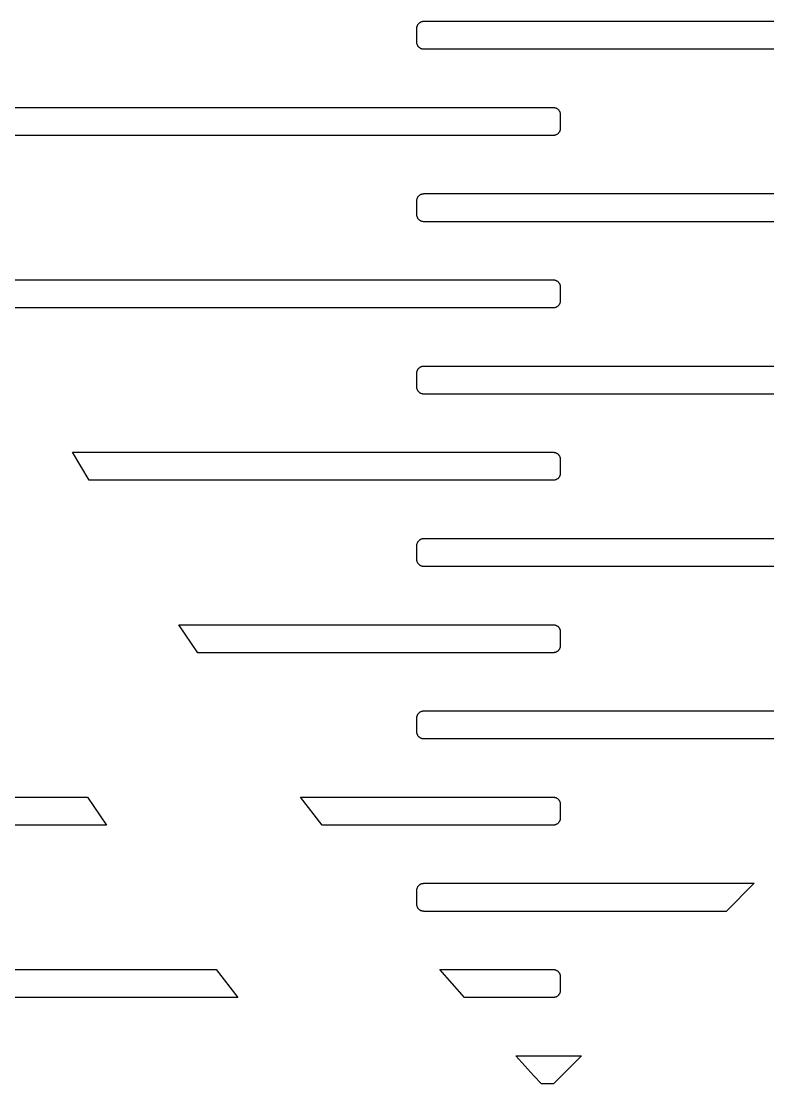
# Model space of a CAD drawing. Header units: metres. Extents: x -216 to 216, y -216 to 216.
# Drawn here: x -137.67 to -103.05, y -107.32 to -58.02 of the extents above; entities that cross this region are included whole.
import ezdxf

# ---------------------------------------------------------------- set-up
doc = ezdxf.new("R2010")
doc.units = ezdxf.units.M

msp = doc.modelspace()

# ---------------------------------------------------------------- linework, layer by layer
for p, q in [((-119.282, -58.1906), (-119.272, -58.173)), ((-119.272, -58.173), (-119.26, -58.1562)), ((-119.26, -58.1562), (-119.248, -58.14)), ((-119.248, -58.14), (-119.234, -58.1247)), ((-119.234, -58.1247), (-119.22, -58.1103)), ((-119.22, -58.1103), (-119.204, -58.0968)), ((-119.204, -58.0968), (-119.188, -58.0843)), ((-119.188, -58.0843), (-119.171, -58.0728)), ((-119.171, -58.0728), (-119.154, -58.0624)), ((-119.154, -58.0624), (-119.136, -58.0531)), ((-119.136, -58.0531), (-119.117, -58.045)), ((-119.117, -58.045), (-119.098, -58.0381)), ((-119.098, -58.0381), (-119.078, -58.0324)), ((-119.078, -58.0324), (-119.058, -58.028)), ((-119.058, -58.028), (-119.038, -58.0248)), ((-119.038, -58.0248), (-119.018, -58.0228)), ((-119.018, -58.0228), (-118.997, -58.0222)), ((-118.997, -58.0222), (-87.9972, -58.0222)), ((-119.322, -58.3268), (-119.32, -58.3065)), ((-119.322, -58.3472), (-119.322, -58.3268)), ((-119.322, -58.9972), (-119.322, -58.3472)), ((-119.32, -58.3065), (-119.316, -58.2863)), ((-119.316, -58.2863), (-119.312, -58.2664)), ((-119.312, -58.2664), (-119.306, -58.2468)), ((-119.306, -58.2468), (-119.299, -58.2276)), ((-119.299, -58.2276), (-119.291, -58.2088)), ((-119.291, -58.2088), (-119.282, -58.1906)), ((-119.322, -59.0176), (-119.322, -58.9972)), ((-119.32, -59.0379), (-119.322, -59.0176)), ((-119.316, -59.0581), (-119.32, -59.0379)), ((-119.312, -59.078), (-119.316, -59.0581)), ((-119.306, -59.0976), (-119.312, -59.078)), ((-119.299, -59.1168), (-119.306, -59.0976)), ((-119.291, -59.1356), (-119.299, -59.1168)), ((-119.282, -59.1538), (-119.291, -59.1356)), ((-119.272, -59.1713), (-119.282, -59.1538)), ((-119.26, -59.1882), (-119.272, -59.1713)), ((-119.248, -59.2044), (-119.26, -59.1882)), ((-119.234, -59.2197), (-119.248, -59.2044)), ((-119.22, -59.2341), (-119.234, -59.2197)), ((-119.204, -59.2476), (-119.22, -59.2341)), ((-119.188, -59.2601), (-119.204, -59.2476)), ((-119.171, -59.2716), (-119.188, -59.2601)), ((-119.154, -59.282), (-119.171, -59.2716)), ((-119.136, -59.2913), (-119.154, -59.282)), ((-119.117, -59.2994), (-119.136, -59.2913)), ((-119.098, -59.3063), (-119.117, -59.2994)), ((-119.078, -59.312), (-119.098, -59.3063)), ((-119.058, -59.3164), (-119.078, -59.312)), ((-119.038, -59.3196), (-119.058, -59.3164)), ((-119.018, -59.3215), (-119.038, -59.3196)), ((-118.997, -59.3222), (-119.018, -59.3215)), ((-87.9972, -59.3222), (-118.997, -59.3222)), ((-143.327, -62.0222), (-112.997, -62.0222)), ((-112.997, -62.0222), (-112.977, -62.0228)), ((-112.977, -62.0228), (-112.956, -62.0248)), ((-112.956, -62.0248), (-112.936, -62.028)), ((-112.936, -62.028), (-112.916, -62.0324)), ((-112.916, -62.0324), (-112.897, -62.0381)), ((-112.897, -62.0381), (-112.878, -62.045)), ((-112.878, -62.045), (-112.859, -62.0531)), ((-112.859, -62.0531), (-112.841, -62.0624)), ((-112.841, -62.0624), (-112.823, -62.0728)), ((-112.823, -62.0728), (-112.806, -62.0843)), ((-112.806, -62.0843), (-112.79, -62.0968)), ((-112.79, -62.0968), (-112.775, -62.1103)), ((-112.775, -62.1103), (-112.76, -62.1247)), ((-112.76, -62.1247), (-112.747, -62.14)), ((-112.747, -62.14), (-112.734, -62.1562)), ((-112.734, -62.1562), (-112.723, -62.173)), ((-112.723, -62.173), (-112.712, -62.1906)), ((-112.712, -62.1906), (-112.703, -62.2088)), ((-112.703, -62.2088), (-112.695, -62.2276)), ((-112.695, -62.2276), (-112.688, -62.2468)), ((-112.688, -62.2468), (-112.682, -62.2664)), ((-112.682, -62.2664), (-112.678, -62.2863)), ((-112.678, -62.2863), (-112.675, -62.3065)), ((-112.675, -62.3065), (-112.673, -62.3268)), ((-112.673, -62.3268), (-112.672, -62.3472)), ((-112.672, -62.3472), (-112.672, -62.9972)), ((-112.688, -63.0976), (-112.695, -63.1168)), ((-112.682, -63.078), (-112.688, -63.0976)), ((-112.678, -63.0581), (-112.682, -63.078)), ((-112.675, -63.0379), (-112.678, -63.0581)), ((-112.673, -63.0176), (-112.675, -63.0379)), ((-112.672, -62.9972), (-112.673, -63.0176)), ((-112.997, -63.3222), (-142.764, -63.3222)), ((-112.977, -63.3215), (-112.997, -63.3222)), ((-112.956, -63.3196), (-112.977, -63.3215)), ((-112.936, -63.3164), (-112.956, -63.3196)), ((-112.916, -63.312), (-112.936, -63.3164)), ((-112.897, -63.3063), (-112.916, -63.312)), ((-112.878, -63.2994), (-112.897, -63.3063)), ((-112.859, -63.2913), (-112.878, -63.2994)), ((-112.841, -63.282), (-112.859, -63.2913)), ((-112.823, -63.2716), (-112.841, -63.282)), ((-112.806, -63.2601), (-112.823, -63.2716)), ((-112.79, -63.2476), (-112.806, -63.2601)), ((-112.775, -63.2341), (-112.79, -63.2476)), ((-112.76, -63.2197), (-112.775, -63.2341)), ((-112.747, -63.2044), (-112.76, -63.2197)), ((-112.734, -63.1882), (-112.747, -63.2044)), ((-112.723, -63.1713), (-112.734, -63.1882)), ((-112.712, -63.1538), (-112.723, -63.1713)), ((-112.703, -63.1356), (-112.712, -63.1538)), ((-112.695, -63.1168), (-112.703, -63.1356)), ((-119.154, -66.0624), (-119.136, -66.0531)), ((-119.136, -66.0531), (-119.117, -66.045)), ((-119.117, -66.045), (-119.098, -66.0381)), ((-119.098, -66.0381), (-119.078, -66.0324)), ((-119.078, -66.0324), (-119.058, -66.028)), ((-119.058, -66.028), (-119.038, -66.0248)), ((-119.038, -66.0248), (-119.018, -66.0228)), ((-119.018, -66.0228), (-118.997, -66.0222)), ((-118.997, -66.0222), (-87.9972, -66.0222)), ((-119.322, -66.3268), (-119.32, -66.3065)), ((-119.322, -66.3472), (-119.322, -66.3268)), ((-119.322, -66.9972), (-119.322, -66.3472)), ((-119.32, -66.3065), (-119.316, -66.2863)), ((-119.316, -66.2863), (-119.312, -66.2664)), ((-119.312, -66.2664), (-119.306, -66.2468)), ((-119.306, -66.2468), (-119.299, -66.2276)), ((-119.299, -66.2276), (-119.291, -66.2088)), ((-119.291, -66.2088), (-119.282, -66.1906)), ((-119.282, -66.1906), (-119.272, -66.173)), ((-119.272, -66.173), (-119.26, -66.1562)), ((-119.26, -66.1562), (-119.248, -66.14)), ((-119.248, -66.14), (-119.234, -66.1247)), ((-119.234, -66.1247), (-119.22, -66.1103)), ((-119.22, -66.1103), (-119.204, -66.0968)), ((-119.204, -66.0968), (-119.188, -66.0843)), ((-119.188, -66.0843), (-119.171, -66.0728)), ((-119.171, -66.0728), (-119.154, -66.0624)), ((-119.322, -67.0176), (-119.322, -66.9972)), ((-119.32, -67.0379), (-119.322, -67.0176)), ((-119.316, -67.0581), (-119.32, -67.0379)), ((-119.312, -67.078), (-119.316, -67.0581)), ((-119.306, -67.0976), (-119.312, -67.078)), ((-119.299, -67.1168), (-119.306, -67.0976)), ((-119.291, -67.1356), (-119.299, -67.1168)), ((-119.282, -67.1538), (-119.291, -67.1356)), ((-119.272, -67.1713), (-119.282, -67.1538)), ((-119.26, -67.1882), (-119.272, -67.1713)), ((-119.248, -67.2044), (-119.26, -67.1882)), ((-119.234, -67.2197), (-119.248, -67.2044)), ((-119.22, -67.2341), (-119.234, -67.2197)), ((-119.204, -67.2476), (-119.22, -67.2341)), ((-119.188, -67.2601), (-119.204, -67.2476)), ((-119.171, -67.2716), (-119.188, -67.2601)), ((-119.154, -67.282), (-119.171, -67.2716)), ((-119.136, -67.2913), (-119.154, -67.282)), ((-119.117, -67.2994), (-119.136, -67.2913)), ((-119.098, -67.3063), (-119.117, -67.2994)), ((-119.078, -67.312), (-119.098, -67.3063)), ((-119.058, -67.3164), (-119.078, -67.312)), ((-119.038, -67.3196), (-119.058, -67.3164)), ((-119.018, -67.3215), (-119.038, -67.3196)), ((-118.997, -67.3222), (-119.018, -67.3215)), ((-87.9972, -67.3222), (-118.997, -67.3222)), ((-139.596, -70.0222), (-112.997, -70.0222)), ((-112.997, -70.0222), (-112.977, -70.0228)), ((-112.977, -70.0228), (-112.956, -70.0248)), ((-112.956, -70.0248), (-112.936, -70.028)), ((-112.936, -70.028), (-112.916, -70.0324)), ((-112.916, -70.0324), (-112.897, -70.0381)), ((-112.897, -70.0381), (-112.878, -70.045)), ((-112.878, -70.045), (-112.859, -70.0531)), ((-112.859, -70.0531), (-112.841, -70.0624)), ((-112.841, -70.0624), (-112.823, -70.0728)), ((-112.823, -70.0728), (-112.806, -70.0843)), ((-112.806, -70.0843), (-112.79, -70.0968)), ((-112.79, -70.0968), (-112.775, -70.1103)), ((-112.775, -70.1103), (-112.76, -70.1247)), ((-112.76, -70.1247), (-112.747, -70.14)), ((-112.747, -70.14), (-112.734, -70.1562)), ((-112.734, -70.1562), (-112.723, -70.173)), ((-112.723, -70.173), (-112.712, -70.1906)), ((-112.712, -70.1906), (-112.703, -70.2088)), ((-112.703, -70.2088), (-112.695, -70.2276)), ((-112.695, -70.2276), (-112.688, -70.2468)), ((-112.688, -70.2468), (-112.682, -70.2664)), ((-112.682, -70.2664), (-112.678, -70.2863)), ((-112.678, -70.2863), (-112.675, -70.3065)), ((-112.675, -70.3065), (-112.673, -70.3268)), ((-112.673, -70.3268), (-112.672, -70.3472)), ((-112.672, -70.3472), (-112.672, -70.9972)), ((-112.997, -71.3222), (-138.934, -71.3222)), ((-112.977, -71.3215), (-112.997, -71.3222)), ((-112.956, -71.3196), (-112.977, -71.3215)), ((-112.936, -71.3164), (-112.956, -71.3196)), ((-112.916, -71.312), (-112.936, -71.3164)), ((-112.897, -71.3063), (-112.916, -71.312)), ((-112.878, -71.2994), (-112.897, -71.3063)), ((-112.859, -71.2913), (-112.878, -71.2994)), ((-112.841, -71.282), (-112.859, -71.2913)), ((-112.823, -71.2716), (-112.841, -71.282)), ((-112.806, -71.2601), (-112.823, -71.2716)), ((-112.79, -71.2476), (-112.806, -71.2601)), ((-112.775, -71.2341), (-112.79, -71.2476)), ((-112.76, -71.2197), (-112.775, -71.2341)), ((-112.747, -71.2044), (-112.76, -71.2197)), ((-112.734, -71.1882), (-112.747, -71.2044)), ((-112.723, -71.1713), (-112.734, -71.1882)), ((-112.712, -71.1538), (-112.723, -71.1713)), ((-112.703, -71.1356), (-112.712, -71.1538)), ((-112.695, -71.1168), (-112.703, -71.1356)), ((-112.688, -71.0976), (-112.695, -71.1168)), ((-112.682, -71.078), (-112.688, -71.0976)), ((-112.678, -71.0581), (-112.682, -71.078)), ((-112.675, -71.0379), (-112.678, -71.0581)), ((-112.673, -71.0176), (-112.675, -71.0379)), ((-112.672, -70.9972), (-112.673, -71.0176)), ((-119.322, -74.3268), (-119.32, -74.3065)), ((-119.322, -74.3472), (-119.322, -74.3268)), ((-119.322, -74.9972), (-119.322, -74.3472)), ((-119.32, -74.3065), (-119.316, -74.2863)), ((-119.316, -74.2863), (-119.312, -74.2664)), ((-119.312, -74.2664), (-119.306, -74.2468)), ((-119.306, -74.2468), (-119.299, -74.2276)), ((-119.299, -74.2276), (-119.291, -74.2088)), ((-119.291, -74.2088), (-119.282, -74.1906)), ((-119.282, -74.1906), (-119.272, -74.173)), ((-119.272, -74.173), (-119.26, -74.1562)), ((-119.26, -74.1562), (-119.248, -74.14)), ((-119.248, -74.14), (-119.234, -74.1247)), ((-119.234, -74.1247), (-119.22, -74.1103)), ((-119.22, -74.1103), (-119.204, -74.0968)), ((-119.204, -74.0968), (-119.188, -74.0843)), ((-119.188, -74.0843), (-119.171, -74.0728)), ((-119.171, -74.0728), (-119.154, -74.0624)), ((-119.154, -74.0624), (-119.136, -74.0531)), ((-119.136, -74.0531), (-119.117, -74.045)), ((-119.117, -74.045), (-119.098, -74.0381)), ((-119.098, -74.0381), (-119.078, -74.0324)), ((-119.078, -74.0324), (-119.058, -74.028)), ((-119.058, -74.028), (-119.038, -74.0248)), ((-119.038, -74.0248), (-119.018, -74.0228)), ((-119.018, -74.0228), (-118.997, -74.0222)), ((-118.997, -74.0222), (-87.9972, -74.0222)), ((-119.322, -75.0176), (-119.322, -74.9972)), ((-119.32, -75.0379), (-119.322, -75.0176)), ((-119.316, -75.0581), (-119.32, -75.0379)), ((-119.312, -75.078), (-119.316, -75.0581)), ((-119.306, -75.0976), (-119.312, -75.078)), ((-119.299, -75.1168), (-119.306, -75.0976)), ((-119.291, -75.1356), (-119.299, -75.1168)), ((-119.282, -75.1538), (-119.291, -75.1356)), ((-119.272, -75.1713), (-119.282, -75.1538)), ((-119.26, -75.1882), (-119.272, -75.1713)), ((-119.248, -75.2044), (-119.26, -75.1882)), ((-119.234, -75.2197), (-119.248, -75.2044)), ((-119.22, -75.2341), (-119.234, -75.2197)), ((-119.204, -75.2476), (-119.22, -75.2341)), ((-119.188, -75.2601), (-119.204, -75.2476)), ((-119.171, -75.2716), (-119.188, -75.2601)), ((-119.154, -75.282), (-119.171, -75.2716)), ((-119.136, -75.2913), (-119.154, -75.282)), ((-119.117, -75.2994), (-119.136, -75.2913)), ((-119.098, -75.3063), (-119.117, -75.2994)), ((-119.078, -75.312), (-119.098, -75.3063)), ((-119.058, -75.3164), (-119.078, -75.312)), ((-119.038, -75.3196), (-119.058, -75.3164)), ((-119.018, -75.3215), (-119.038, -75.3196)), ((-118.997, -75.3222), (-119.018, -75.3215)), ((-87.9972, -75.3222), (-118.997, -75.3222)), ((-134.526, -79.3222), (-135.295, -78.0222)), ((-135.295, -78.0222), (-112.997, -78.0222)), ((-112.997, -78.0222), (-112.977, -78.0228)), ((-112.977, -78.0228), (-112.956, -78.0248)), ((-112.956, -78.0248), (-112.936, -78.028)), ((-112.936, -78.028), (-112.916, -78.0324)), ((-112.916, -78.0324), (-112.897, -78.0381)), ((-112.897, -78.0381), (-112.878, -78.045)), ((-112.878, -78.045), (-112.859, -78.0531)), ((-112.859, -78.0531), (-112.841, -78.0624)), ((-112.841, -78.0624), (-112.823, -78.0728)), ((-112.823, -78.0728), (-112.806, -78.0843)), ((-112.806, -78.0843), (-112.79, -78.0968)), ((-112.79, -78.0968), (-112.775, -78.1103)), ((-112.775, -78.1103), (-112.76, -78.1247)), ((-112.76, -78.1247), (-112.747, -78.14)), ((-112.747, -78.14), (-112.734, -78.1562)), ((-112.734, -78.1562), (-112.723, -78.173)), ((-112.723, -78.173), (-112.712, -78.1906)), ((-112.712, -78.1906), (-112.703, -78.2088)), ((-112.703, -78.2088), (-112.695, -78.2276)), ((-112.695, -78.2276), (-112.688, -78.2468)), ((-112.688, -78.2468), (-112.682, -78.2664)), ((-112.682, -78.2664), (-112.678, -78.2863)), ((-112.678, -78.2863), (-112.675, -78.3065)), ((-112.675, -78.3065), (-112.673, -78.3268)), ((-112.673, -78.3268), (-112.672, -78.3472)), ((-112.672, -78.3472), (-112.672, -78.9972)), ((-112.997, -79.3222), (-134.526, -79.3222)), ((-112.977, -79.3215), (-112.997, -79.3222)), ((-112.956, -79.3196), (-112.977, -79.3215)), ((-112.936, -79.3164), (-112.956, -79.3196)), ((-112.916, -79.312), (-112.936, -79.3164)), ((-112.897, -79.3063), (-112.916, -79.312)), ((-112.878, -79.2994), (-112.897, -79.3063)), ((-112.859, -79.2913), (-112.878, -79.2994)), ((-112.841, -79.282), (-112.859, -79.2913)), ((-112.823, -79.2716), (-112.841, -79.282)), ((-112.806, -79.2601), (-112.823, -79.2716)), ((-112.79, -79.2476), (-112.806, -79.2601)), ((-112.775, -79.2341), (-112.79, -79.2476)), ((-112.76, -79.2197), (-112.775, -79.2341)), ((-112.747, -79.2044), (-112.76, -79.2197)), ((-112.734, -79.1882), (-112.747, -79.2044)), ((-112.723, -79.1713), (-112.734, -79.1882)), ((-112.712, -79.1538), (-112.723, -79.1713)), ((-112.703, -79.1356), (-112.712, -79.1538)), ((-112.695, -79.1168), (-112.703, -79.1356)), ((-112.688, -79.0976), (-112.695, -79.1168)), ((-112.682, -79.078), (-112.688, -79.0976)), ((-112.678, -79.0581), (-112.682, -79.078)), ((-112.675, -79.0379), (-112.678, -79.0581)), ((-112.673, -79.0176), (-112.675, -79.0379)), ((-112.672, -78.9972), (-112.673, -79.0176)), ((-119.322, -82.3268), (-119.32, -82.3065)), ((-119.322, -82.3472), (-119.322, -82.3268)), ((-119.32, -82.3065), (-119.316, -82.2863)), ((-119.316, -82.2863), (-119.312, -82.2664)), ((-119.312, -82.2664), (-119.306, -82.2468)), ((-119.306, -82.2468), (-119.299, -82.2276)), ((-119.299, -82.2276), (-119.291, -82.2088)), ((-119.291, -82.2088), (-119.282, -82.1906)), ((-119.282, -82.1906), (-119.272, -82.173)), ((-119.272, -82.173), (-119.26, -82.1562)), ((-119.26, -82.1562), (-119.248, -82.14)), ((-119.248, -82.14), (-119.234, -82.1247)), ((-119.234, -82.1247), (-119.22, -82.1103)), ((-119.22, -82.1103), (-119.204, -82.0968)), ((-119.204, -82.0968), (-119.188, -82.0843)), ((-119.188, -82.0843), (-119.171, -82.0728)), ((-119.171, -82.0728), (-119.154, -82.0624)), ((-119.154, -82.0624), (-119.136, -82.0531)), ((-119.136, -82.0531), (-119.117, -82.045)), ((-119.117, -82.045), (-119.098, -82.0381)), ((-119.098, -82.0381), (-119.078, -82.0324)), ((-119.078, -82.0324), (-119.058, -82.028)), ((-119.058, -82.028), (-119.038, -82.0248)), ((-119.038, -82.0248), (-119.018, -82.0228)), ((-119.018, -82.0228), (-118.997, -82.0222)), ((-118.997, -82.0222), (-87.9972, -82.0222)), ((-119.322, -82.9972), (-119.322, -82.3472)), ((-119.322, -83.0176), (-119.322, -82.9972)), ((-119.32, -83.0379), (-119.322, -83.0176)), ((-119.316, -83.0581), (-119.32, -83.0379)), ((-119.312, -83.078), (-119.316, -83.0581)), ((-119.306, -83.0976), (-119.312, -83.078)), ((-119.299, -83.1168), (-119.306, -83.0976)), ((-119.291, -83.1356), (-119.299, -83.1168)), ((-119.282, -83.1538), (-119.291, -83.1356)), ((-119.272, -83.1713), (-119.282, -83.1538)), ((-119.26, -83.1882), (-119.272, -83.1713)), ((-119.248, -83.2044), (-119.26, -83.1882)), ((-119.234, -83.2197), (-119.248, -83.2044)), ((-119.22, -83.2341), (-119.234, -83.2197)), ((-119.204, -83.2476), (-119.22, -83.2341)), ((-119.188, -83.2601), (-119.204, -83.2476)), ((-119.171, -83.2716), (-119.188, -83.2601)), ((-119.154, -83.282), (-119.171, -83.2716)), ((-119.136, -83.2913), (-119.154, -83.282)), ((-119.117, -83.2994), (-119.136, -83.2913)), ((-119.098, -83.3063), (-119.117, -83.2994)), ((-119.078, -83.312), (-119.098, -83.3063)), ((-119.058, -83.3164), (-119.078, -83.312)), ((-119.038, -83.3196), (-119.058, -83.3164)), ((-119.018, -83.3215), (-119.038, -83.3196)), ((-118.997, -83.3222), (-119.018, -83.3215)), ((-88.979, -83.3222), (-118.997, -83.3222)), ((-129.478, -87.3222), (-130.361, -86.0222)), ((-130.361, -86.0222), (-112.997, -86.0222)), ((-112.997, -86.0222), (-112.977, -86.0228)), ((-112.977, -86.0228), (-112.956, -86.0248)), ((-112.956, -86.0248), (-112.936, -86.028)), ((-112.936, -86.028), (-112.916, -86.0324)), ((-112.916, -86.0324), (-112.897, -86.0381)), ((-112.897, -86.0381), (-112.878, -86.045)), ((-112.878, -86.045), (-112.859, -86.0531)), ((-112.859, -86.0531), (-112.841, -86.0624)), ((-112.841, -86.0624), (-112.823, -86.0728)), ((-112.823, -86.0728), (-112.806, -86.0843)), ((-112.806, -86.0843), (-112.79, -86.0968)), ((-112.79, -86.0968), (-112.775, -86.1103)), ((-112.775, -86.1103), (-112.76, -86.1247)), ((-112.76, -86.1247), (-112.747, -86.14)), ((-112.747, -86.14), (-112.734, -86.1562)), ((-112.734, -86.1562), (-112.723, -86.173)), ((-112.723, -86.173), (-112.712, -86.1906)), ((-112.712, -86.1906), (-112.703, -86.2088)), ((-112.703, -86.2088), (-112.695, -86.2276)), ((-112.695, -86.2276), (-112.688, -86.2468)), ((-112.688, -86.2468), (-112.682, -86.2664)), ((-112.682, -86.2664), (-112.678, -86.2863)), ((-112.678, -86.2863), (-112.675, -86.3065)), ((-112.675, -86.3065), (-112.673, -86.3268)), ((-112.673, -86.3268), (-112.672, -86.3472)), ((-112.672, -86.3472), (-112.672, -86.9972)), ((-112.806, -87.2601), (-112.823, -87.2716)), ((-112.79, -87.2476), (-112.806, -87.2601)), ((-112.775, -87.2341), (-112.79, -87.2476)), ((-112.76, -87.2197), (-112.775, -87.2341)), ((-112.747, -87.2044), (-112.76, -87.2197)), ((-112.734, -87.1882), (-112.747, -87.2044)), ((-112.723, -87.1713), (-112.734, -87.1882)), ((-112.712, -87.1538), (-112.723, -87.1713)), ((-112.703, -87.1356), (-112.712, -87.1538)), ((-112.695, -87.1168), (-112.703, -87.1356)), ((-112.688, -87.0976), (-112.695, -87.1168)), ((-112.682, -87.078), (-112.688, -87.0976)), ((-112.678, -87.0581), (-112.682, -87.078)), ((-112.675, -87.0379), (-112.678, -87.0581)), ((-112.673, -87.0176), (-112.675, -87.0379)), ((-112.672, -86.9972), (-112.673, -87.0176)), ((-112.997, -87.3222), (-129.478, -87.3222)), ((-112.977, -87.3215), (-112.997, -87.3222)), ((-112.956, -87.3196), (-112.977, -87.3215)), ((-112.936, -87.3164), (-112.956, -87.3196)), ((-112.916, -87.312), (-112.936, -87.3164)), ((-112.897, -87.3063), (-112.916, -87.312)), ((-112.878, -87.2994), (-112.897, -87.3063)), ((-112.859, -87.2913), (-112.878, -87.2994)), ((-112.841, -87.282), (-112.859, -87.2913)), ((-112.823, -87.2716), (-112.841, -87.282)), ((-119.299, -90.2276), (-119.291, -90.2088)), ((-119.291, -90.2088), (-119.282, -90.1906)), ((-119.282, -90.1906), (-119.272, -90.173)), ((-119.272, -90.173), (-119.26, -90.1562)), ((-119.26, -90.1562), (-119.248, -90.14)), ((-119.248, -90.14), (-119.234, -90.1247)), ((-119.234, -90.1247), (-119.22, -90.1103)), ((-119.22, -90.1103), (-119.204, -90.0968)), ((-119.204, -90.0968), (-119.188, -90.0843)), ((-119.188, -90.0843), (-119.171, -90.0728)), ((-119.171, -90.0728), (-119.154, -90.0624)), ((-119.154, -90.0624), (-119.136, -90.0531)), ((-119.136, -90.0531), (-119.117, -90.045)), ((-119.117, -90.045), (-119.098, -90.0381)), ((-119.098, -90.0381), (-119.078, -90.0324)), ((-119.078, -90.0324), (-119.058, -90.028)), ((-119.058, -90.028), (-119.038, -90.0248)), ((-119.038, -90.0248), (-119.018, -90.0228)), ((-119.018, -90.0228), (-118.997, -90.0222)), ((-118.997, -90.0222), (-95.679, -90.0222)), ((-119.322, -90.3268), (-119.32, -90.3065)), ((-119.322, -90.3472), (-119.322, -90.3268)), ((-119.322, -90.9972), (-119.322, -90.3472)), ((-119.32, -90.3065), (-119.316, -90.2863)), ((-119.316, -90.2863), (-119.312, -90.2664)), ((-119.312, -90.2664), (-119.306, -90.2468)), ((-119.306, -90.2468), (-119.299, -90.2276)), ((-119.322, -91.0176), (-119.322, -90.9972)), ((-119.32, -91.0379), (-119.322, -91.0176)), ((-119.316, -91.0581), (-119.32, -91.0379)), ((-119.312, -91.078), (-119.316, -91.0581)), ((-119.306, -91.0976), (-119.312, -91.078)), ((-119.299, -91.1168), (-119.306, -91.0976)), ((-119.291, -91.1356), (-119.299, -91.1168)), ((-119.282, -91.1538), (-119.291, -91.1356)), ((-119.272, -91.1713), (-119.282, -91.1538)), ((-119.26, -91.1882), (-119.272, -91.1713)), ((-119.248, -91.2044), (-119.26, -91.1882)), ((-119.234, -91.2197), (-119.248, -91.2044)), ((-119.22, -91.2341), (-119.234, -91.2197)), ((-119.204, -91.2476), (-119.22, -91.2341)), ((-119.188, -91.2601), (-119.204, -91.2476)), ((-119.171, -91.2716), (-119.188, -91.2601)), ((-119.154, -91.282), (-119.171, -91.2716)), ((-119.136, -91.2913), (-119.154, -91.282)), ((-119.117, -91.2994), (-119.136, -91.2913)), ((-119.098, -91.3063), (-119.117, -91.2994)), ((-119.078, -91.312), (-119.098, -91.3063)), ((-119.058, -91.3164), (-119.078, -91.312)), ((-119.038, -91.3196), (-119.058, -91.3164)), ((-119.018, -91.3215), (-119.038, -91.3196)), ((-118.997, -91.3222), (-119.018, -91.3215)), ((-96.979, -91.3222), (-118.997, -91.3222)), ((-143.997, -94.0222), (-134.592, -94.0222)), ((-134.592, -94.0222), (-133.709, -95.3222)), ((-123.706, -95.3222), (-124.715, -94.0222)), ((-124.715, -94.0222), (-112.997, -94.0222)), ((-112.997, -94.0222), (-112.977, -94.0228)), ((-112.977, -94.0228), (-112.956, -94.0248)), ((-112.956, -94.0248), (-112.936, -94.028)), ((-112.936, -94.028), (-112.916, -94.0324)), ((-112.916, -94.0324), (-112.897, -94.0381)), ((-112.897, -94.0381), (-112.878, -94.045)), ((-112.878, -94.045), (-112.859, -94.0531)), ((-112.859, -94.0531), (-112.841, -94.0624)), ((-112.841, -94.0624), (-112.823, -94.0728)), ((-112.823, -94.0728), (-112.806, -94.0843)), ((-112.806, -94.0843), (-112.79, -94.0968)), ((-112.79, -94.0968), (-112.775, -94.1103)), ((-112.775, -94.1103), (-112.76, -94.1247)), ((-112.76, -94.1247), (-112.747, -94.14)), ((-112.747, -94.14), (-112.734, -94.1562)), ((-112.734, -94.1562), (-112.723, -94.173)), ((-112.723, -94.173), (-112.712, -94.1906)), ((-112.712, -94.1906), (-112.703, -94.2088)), ((-112.703, -94.2088), (-112.695, -94.2276)), ((-112.695, -94.2276), (-112.688, -94.2468)), ((-112.688, -94.2468), (-112.682, -94.2664)), ((-112.682, -94.2664), (-112.678, -94.2863)), ((-112.678, -94.2863), (-112.675, -94.3065)), ((-112.675, -94.3065), (-112.673, -94.3268)), ((-112.673, -94.3268), (-112.672, -94.3472)), ((-112.672, -94.3472), (-112.672, -94.9972)), ((-112.703, -95.1356), (-112.712, -95.1538)), ((-112.695, -95.1168), (-112.703, -95.1356)), ((-112.688, -95.0976), (-112.695, -95.1168)), ((-112.682, -95.078), (-112.688, -95.0976)), ((-112.678, -95.0581), (-112.682, -95.078)), ((-112.675, -95.0379), (-112.678, -95.0581)), ((-112.673, -95.0176), (-112.675, -95.0379)), ((-112.672, -94.9972), (-112.673, -95.0176)), ((-133.709, -95.3222), (-143.997, -95.3222)), ((-112.997, -95.3222), (-123.706, -95.3222)), ((-112.977, -95.3215), (-112.997, -95.3222)), ((-112.956, -95.3196), (-112.977, -95.3215)), ((-112.936, -95.3164), (-112.956, -95.3196)), ((-112.916, -95.312), (-112.936, -95.3164)), ((-112.897, -95.3063), (-112.916, -95.312)), ((-112.878, -95.2994), (-112.897, -95.3063)), ((-112.859, -95.2913), (-112.878, -95.2994)), ((-112.841, -95.282), (-112.859, -95.2913)), ((-112.823, -95.2716), (-112.841, -95.282)), ((-112.806, -95.2601), (-112.823, -95.2716)), ((-112.79, -95.2476), (-112.806, -95.2601)), ((-112.775, -95.2341), (-112.79, -95.2476)), ((-112.76, -95.2197), (-112.775, -95.2341)), ((-112.747, -95.2044), (-112.76, -95.2197)), ((-112.734, -95.1882), (-112.747, -95.2044)), ((-112.723, -95.1713), (-112.734, -95.1882)), ((-112.712, -95.1538), (-112.723, -95.1713)), ((-119.22, -98.1103), (-119.204, -98.0968)), ((-119.204, -98.0968), (-119.188, -98.0843)), ((-119.188, -98.0843), (-119.171, -98.0728)), ((-119.171, -98.0728), (-119.154, -98.0624)), ((-119.154, -98.0624), (-119.136, -98.0531)), ((-119.136, -98.0531), (-119.117, -98.045)), ((-119.117, -98.045), (-119.098, -98.0381)), ((-119.098, -98.0381), (-119.078, -98.0324)), ((-119.078, -98.0324), (-119.058, -98.028)), ((-119.058, -98.028), (-119.038, -98.0248)), ((-119.038, -98.0248), (-119.018, -98.0228)), ((-119.018, -98.0228), (-118.997, -98.0222)), ((-118.997, -98.0222), (-103.679, -98.0222)), ((-103.679, -98.0222), (-104.979, -99.3222)), ((-119.322, -98.3268), (-119.32, -98.3065)), ((-119.322, -98.3472), (-119.322, -98.3268)), ((-119.322, -98.9972), (-119.322, -98.3472)), ((-119.32, -98.3065), (-119.316, -98.2863)), ((-119.316, -98.2863), (-119.312, -98.2664)), ((-119.312, -98.2664), (-119.306, -98.2468)), ((-119.306, -98.2468), (-119.299, -98.2276)), ((-119.299, -98.2276), (-119.291, -98.2088)), ((-119.291, -98.2088), (-119.282, -98.1906)), ((-119.282, -98.1906), (-119.272, -98.173)), ((-119.272, -98.173), (-119.26, -98.1562)), ((-119.26, -98.1562), (-119.248, -98.14)), ((-119.248, -98.14), (-119.234, -98.1247)), ((-119.234, -98.1247), (-119.22, -98.1103)), ((-119.322, -99.0176), (-119.322, -98.9972)), ((-119.32, -99.0379), (-119.322, -99.0176)), ((-119.316, -99.0581), (-119.32, -99.0379)), ((-119.312, -99.078), (-119.316, -99.0581)), ((-119.306, -99.0976), (-119.312, -99.078)), ((-119.299, -99.1168), (-119.306, -99.0976)), ((-119.291, -99.1356), (-119.299, -99.1168)), ((-119.282, -99.1538), (-119.291, -99.1356)), ((-119.272, -99.1713), (-119.282, -99.1538)), ((-119.26, -99.1882), (-119.272, -99.1713)), ((-119.248, -99.2044), (-119.26, -99.1882)), ((-119.234, -99.2197), (-119.248, -99.2044)), ((-119.22, -99.2341), (-119.234, -99.2197)), ((-119.204, -99.2476), (-119.22, -99.2341)), ((-119.188, -99.2601), (-119.204, -99.2476)), ((-119.171, -99.2716), (-119.188, -99.2601)), ((-119.154, -99.282), (-119.171, -99.2716)), ((-119.136, -99.2913), (-119.154, -99.282)), ((-119.117, -99.2994), (-119.136, -99.2913)), ((-119.098, -99.3063), (-119.117, -99.2994)), ((-119.078, -99.312), (-119.098, -99.3063)), ((-119.058, -99.3164), (-119.078, -99.312)), ((-119.038, -99.3196), (-119.058, -99.3164)), ((-119.018, -99.3215), (-119.038, -99.3196)), ((-118.997, -99.3222), (-119.018, -99.3215)), ((-104.979, -99.3222), (-118.997, -99.3222)), ((-143.997, -102.022), (-128.629, -102.022)), ((-128.629, -102.022), (-127.62, -103.322)), ((-117.106, -103.322), (-118.252, -102.022)), ((-118.252, -102.022), (-112.997, -102.022)), ((-112.997, -102.022), (-112.977, -102.023)), ((-112.977, -102.023), (-112.956, -102.025)), ((-112.956, -102.025), (-112.936, -102.028)), ((-112.936, -102.028), (-112.916, -102.032)), ((-112.916, -102.032), (-112.897, -102.038)), ((-112.897, -102.038), (-112.878, -102.045)), ((-112.878, -102.045), (-112.859, -102.053)), ((-112.859, -102.053), (-112.841, -102.062)), ((-112.841, -102.062), (-112.823, -102.073)), ((-112.823, -102.073), (-112.806, -102.084)), ((-112.806, -102.084), (-112.79, -102.097)), ((-112.79, -102.097), (-112.775, -102.11)), ((-112.775, -102.11), (-112.76, -102.125)), ((-112.76, -102.125), (-112.747, -102.14)), ((-112.747, -102.14), (-112.734, -102.156)), ((-112.734, -102.156), (-112.723, -102.173)), ((-112.723, -102.173), (-112.712, -102.191)), ((-112.712, -102.191), (-112.703, -102.209)), ((-112.703, -102.209), (-112.695, -102.228)), ((-112.695, -102.228), (-112.688, -102.247)), ((-112.688, -102.247), (-112.682, -102.266)), ((-112.682, -102.266), (-112.678, -102.286)), ((-112.678, -102.286), (-112.675, -102.306)), ((-112.675, -102.306), (-112.673, -102.327)), ((-112.673, -102.327), (-112.672, -102.347)), ((-112.672, -102.347), (-112.672, -102.997)), ((-112.673, -103.018), (-112.675, -103.038)), ((-112.672, -102.997), (-112.673, -103.018)), ((-127.62, -103.322), (-143.997, -103.322)), ((-112.997, -103.322), (-117.106, -103.322)), ((-112.977, -103.322), (-112.997, -103.322)), ((-112.956, -103.32), (-112.977, -103.322)), ((-112.936, -103.316), (-112.956, -103.32)), ((-112.916, -103.312), (-112.936, -103.316)), ((-112.897, -103.306), (-112.916, -103.312)), ((-112.878, -103.299), (-112.897, -103.306)), ((-112.859, -103.291), (-112.878, -103.299)), ((-112.841, -103.282), (-112.859, -103.291)), ((-112.823, -103.272), (-112.841, -103.282)), ((-112.806, -103.26), (-112.823, -103.272)), ((-112.79, -103.248), (-112.806, -103.26)), ((-112.775, -103.234), (-112.79, -103.248)), ((-112.76, -103.22), (-112.775, -103.234)), ((-112.747, -103.204), (-112.76, -103.22)), ((-112.734, -103.188), (-112.747, -103.204)), ((-112.723, -103.171), (-112.734, -103.188)), ((-112.712, -103.154), (-112.723, -103.171)), ((-112.703, -103.136), (-112.712, -103.154)), ((-112.695, -103.117), (-112.703, -103.136)), ((-112.688, -103.098), (-112.695, -103.117)), ((-112.682, -103.078), (-112.688, -103.098)), ((-112.678, -103.058), (-112.682, -103.078)), ((-112.675, -103.038), (-112.678, -103.058)), ((-113.9, -106.959), (-114.726, -106.022)), ((-114.726, -106.022), (-111.679, -106.022)), ((-111.679, -106.022), (-112.979, -107.322)), ((-113.537, -107.322), (-113.9, -106.959)), ((-112.979, -107.322), (-113.537, -107.322))]:
    msp.add_line(p, q)

doc.saveas('drawing.dxf')
